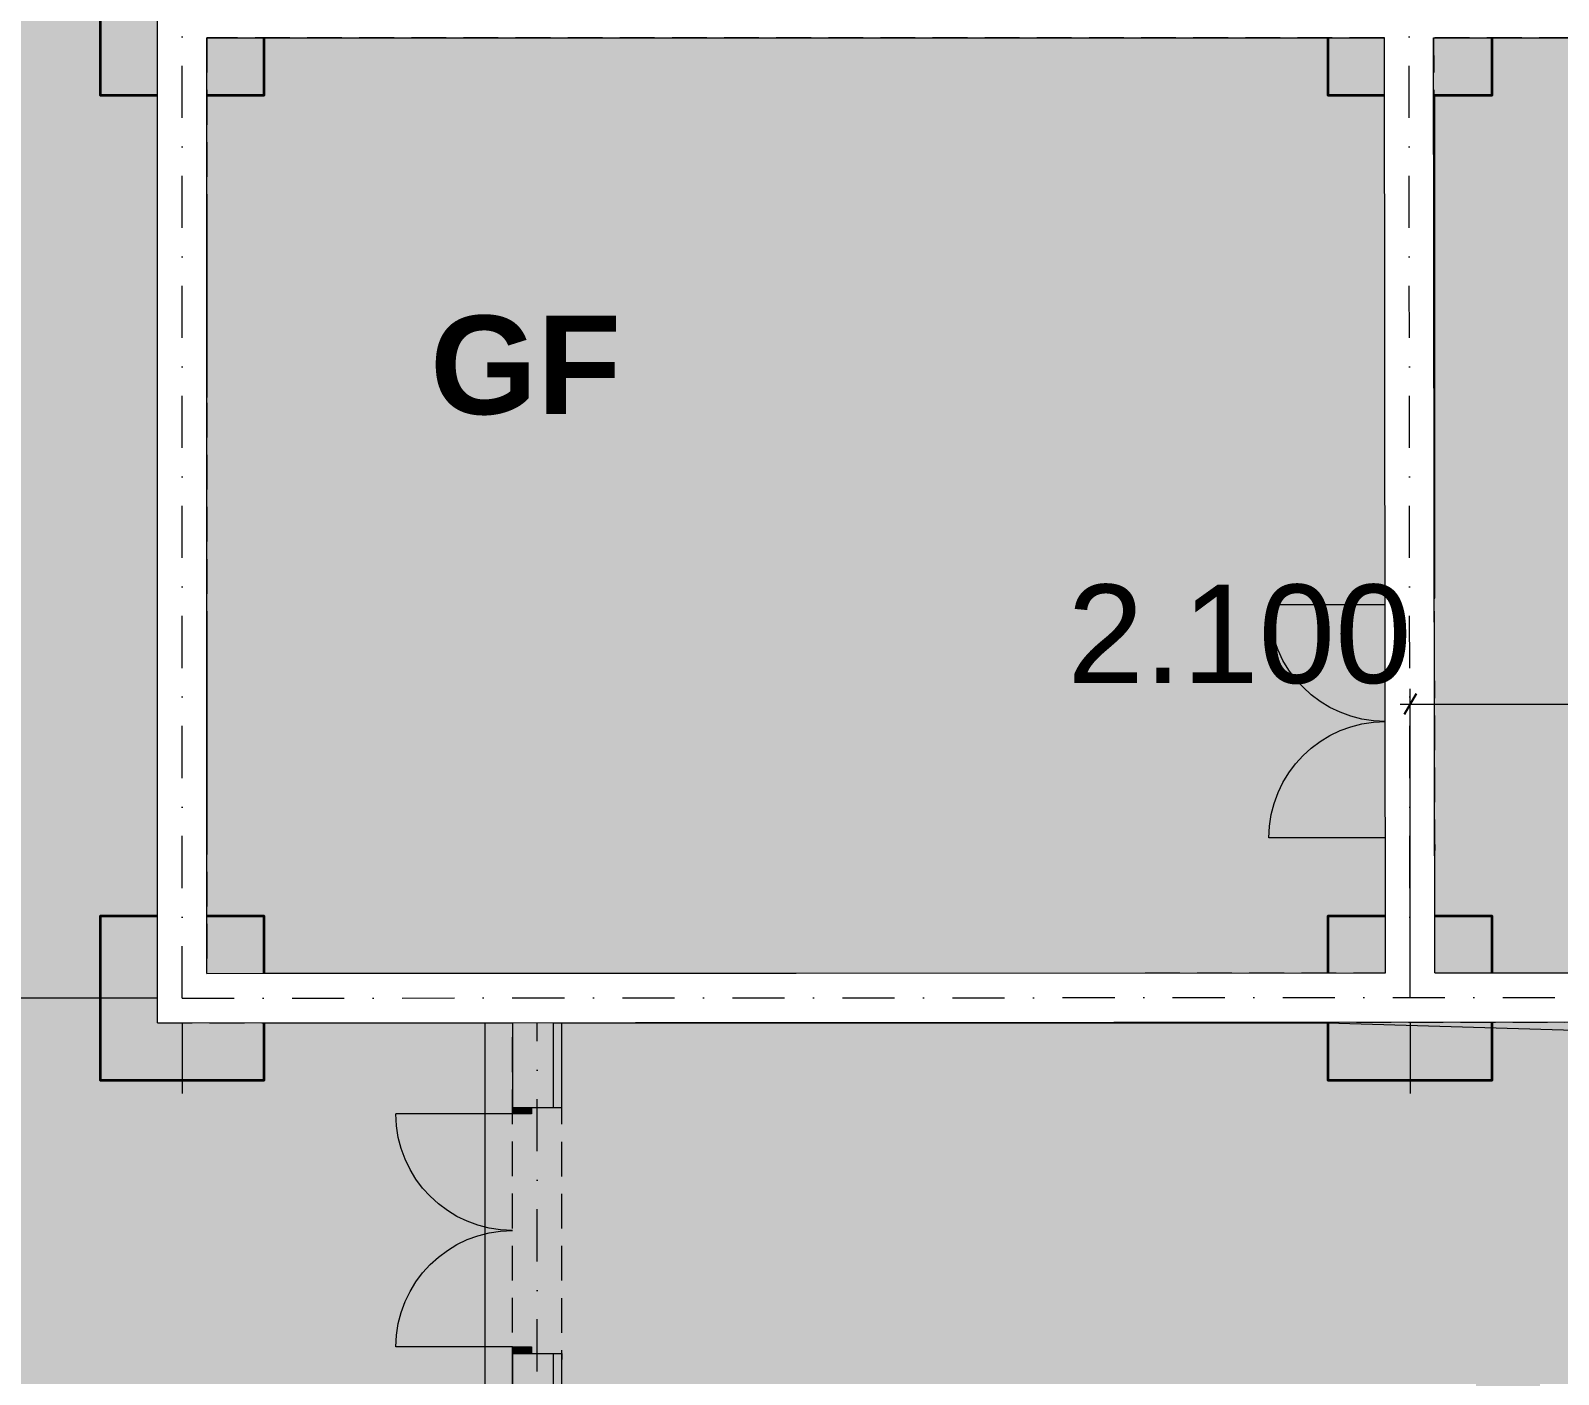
# Model space of a CAD drawing. Header units: millimetres. Extents: x -31264 to 69937, y -40802 to 59035.
# Drawn here: x -18103 to -8796, y -6535 to 1652 of the extents above; entities that cross this region are included whole.
import ezdxf
from ezdxf.enums import TextEntityAlignment as Align

# ---------------------------------------------------------------- set-up
doc = ezdxf.new("R2010")
doc.units = ezdxf.units.MM
doc.header["$MEASUREMENT"] = 0
for name, pattern in [('Dot & Dashed', [670.277762, 317.5, -176.388889, 0, -176.388874]), ('Hidden Line', [317.5, 211.666667, -105.833333]), ('Wipeout_Contour', [1000, 0, -1000])]:
    doc.linetypes.add(name, pattern=pattern)
for name, color, linetype in [('Annotation - Text', 7, 'Continuous'), ('ARCHICAD Zone Stamps', 7, 'Continuous'), ('Dimensioning - General', 7, 'Continuous'), ('Model Unit - Zone', 7, 'Continuous'), ('Site & Landscape - Terrain', 7, 'Continuous'), ('Structural - Bearing', 7, 'Continuous')]:
    doc.layers.add(name, color=color, linetype=linetype)
doc.styles.add('GENERATED_STYLE_1', font='arial.ttf')
doc.styles.add('GENERATED_STYLE_2', font='arial.ttf')
doc.dimstyles.new('GENERATED_STYLE__2', dxfattribs={"dimtxt": 600, "dimasz": 95, "dimexe": 0.18, "dimexo": 300, "dimgap": 0.09, "dimtad": 1, "dimtih": 1, "dimtoh": 1, "dimdec": 3, "dimlfac": 0.001, "dimzin": 0, "dimdsep": 46, "dimtxsty": 'GENERATED_STYLE_1', "dimblk": 'ARROWHEAD_2', "dimblk1": 'ARROWHEAD_2', "dimblk2": 'ARROWHEAD_2', "dimcen": 0.09, "dimclrd": 256, "dimclre": 256, "dimclrt": 5, "dimadec": 0, "dimazin": 0, "dimtfac": 1, "dimtdec": 4, "dimtmove": 0, "dimatfit": 3, "dimfxl": 0, "dimtolj": 1, "dimtzin": 0, "dimarcsym": 0})
doc.dimstyles.new('GENERATED_STYLE__3', dxfattribs={"dimtxt": 600, "dimasz": 95, "dimexe": 0.18, "dimexo": 300, "dimgap": 0.09, "dimtad": 1, "dimdec": 3, "dimlfac": 0.001, "dimzin": 0, "dimdsep": 46, "dimtxsty": 'GENERATED_STYLE_1', "dimblk": 'ARROWHEAD_2', "dimblk1": 'ARROWHEAD_2', "dimblk2": 'ARROWHEAD_2', "dimcen": 0.09, "dimclrd": 256, "dimclre": 256, "dimclrt": 5, "dimadec": 0, "dimazin": 0, "dimtfac": 1, "dimtdec": 4, "dimtmove": 0, "dimatfit": 3, "dimfxl": 0, "dimtolj": 1, "dimtzin": 0, "dimarcsym": 0})

# ---------------------------------------------------------------- blocks, each defined once
blk = doc.blocks.new('Corridor_03_3', base_point=(-8100, -5869.2))
at = {"layer": 'Model Unit - Zone', "linetype": 'Continuous', "lineweight": 0, "true_color": 0xfdf2d0}
for points in [[(-14867.1, -4392.5), (-14867.1, -6884), (-14517.1, -6884), (-14517.1, -7232.1), (-7000, -7203.4), (-7000, -6742.5), (-6000, -6742.5), (-6000, -7199.6), (1750, -7170), (1750, -4742.5), (1500, -4742.5), (1500, -4392.5), (-7100, -4392.5), (-7100, -4742.5), (-8100, -4742.5), (-8100, -3742.5), (-7750, -3742.5), (-7750, 1257.5), (-8100, 1257.5), (-8100, 2257.5), (-7750, 2257.5), (-7750, 7507.5), (-8100, 7507.5), (-8100, 8507.5), (-7750, 8507.5), (-7750, 13507.5), (-8100, 13507.5), (-8100, 13857.5), (-9200, 13857.5), (-9200, 13507.5), (-9550, 13507.5), (-9550, 2257.5), (-9200, 2257.5), (-9200, 1257.5), (-9550, 1257.5), (-9550, -3742.5), (-9200, -3742.5), (-9200, -4742.5), (-10200, -4742.5), (-10200, -4392.5)], [(-9550, -3306.9), (-9550, -1806.9), (-9735, -1806.9), (-9735, -3306.9)], [(-14867.1, -6407.7), (-14867.1, -4907.7), (-15052.1, -4907.7), (-15052.1, -6407.7)]]:
    blk.add_hatch(color=254, dxfattribs=at).paths.add_polyline_path(points)
at = {"layer": 'ARCHICAD Zone Stamps', "color": 5, "lineweight": 25, "style": 'GENERATED_STYLE_1'}
for tag, p in [('ROOM_NAME', (-9283.2, -5112.8)), ('DUMMY_849', (-6916.8, -5044.2)), ('DUMMY_850', (-6916.8, -5633.5)), ('ROOM_NUMBER', (-9283.2, -5702.1)), ('measuredAreaCode', (-9283.2, -6291.4))]:
    blk.add_attdef(tag, text='', height=300, dxfattribs=at).set_placement(p, align=Align.TOP_LEFT)
blk = doc.blocks.new('Office_44_22', base_point=(-13102.1, -1592.1))
at = {"layer": 'Model Unit - Zone', "linetype": 'Continuous', "lineweight": 0, "true_color": 0xbbb494}
blk.add_hatch(color=253, dxfattribs=at).paths.add_polyline_path([(-17029.5, 1257.5), (-17029.5, -3742.5), (-16679.5, -3742.5), (-16679.5, -4092.5), (-10200, -4092.5), (-10200, -3742.5), (-9850, -3742.5), (-9850, 1257.5), (-10200, 1257.5), (-10200, 1607.5), (-16679.5, 1607.5), (-16679.5, 1257.5)])
at = {"layer": 'ARCHICAD Zone Stamps', "color": 5, "lineweight": 25, "insert": (-13780.7, -2014.2), "char_height": 300, "attachment_point": 1, "style": 'GENERATED_STYLE_1'}
blk.add_mtext('\\A1;{\\pql;\\pt0,4600;\\fArial|b0|i0|c0|p34;40.433\\fArial|b0|i0|c0|p34;\\A1{\\H.66x;\\S^  ;}\\fArial|b0|i0|c0|p34; m\\fArial|b0|i0|c0|p34;\\A1{\\H.66x;\\S2^  ;}}', dxfattribs=at)
at = {"layer": 'ARCHICAD Zone Stamps', "color": 5, "lineweight": 25, "style": 'GENERATED_STYLE_1'}
for tag, p in [('ROOM_NAME', (-14285.4, -835.7)), ('DUMMY_849', (-11918.9, -767.1)), ('DUMMY_850', (-11918.9, -1356.4)), ('ROOM_NUMBER', (-14285.4, -1424.9)), ('measuredAreaCode', (-14285.4, -2014.2))]:
    blk.add_attdef(tag, text='', height=300, dxfattribs=at).set_placement(p, align=Align.TOP_LEFT)
blk = doc.blocks.new('Mesh_1', base_point=(-31264.1, 46149.3))
at = {"color": 254, "linetype": 'Wipeout_Contour', "lineweight": 0, "ltscale": 258748.646944}
blk.add_wipeout([(-31264.1, 46149.3), (-31264.1, -40802.1), (62056.3, -40802.1), (62056.3, 46149.3)], dxfattribs=at).dxf.layer = 'Site & Landscape - Terrain'
at = {"layer": 'Site & Landscape - Terrain', "linetype": 'Continuous', "lineweight": 13, "true_color": 0xa2a233}
h = blk.add_hatch(dxfattribs=at)
h.set_pattern_fill('Grass', color=55, style=0, pattern_type=2)
h.set_pattern_definition([(90, (0, 0), (-600, 0), [86.6025, -259.8076]), (90, (300, 173.2), (-600, 0), [86.6025, -259.8076]), (30, (0, 0), (-300, 519.6152), [86.6025, -259.8076]), (30, (0, 346.4), (-300, 519.6152), [86.6025, -259.8076]), (150, (0, 0), (300, 519.6152), [86.6025, -259.8076]), (150, (0, 346.4), (300, 519.6152), [86.6025, -259.8076])])
h.paths.add_polyline_path([(-31264.1, 46149.3), (-31264.1, -40802.1), (62056.3, -40802.1), (62056.3, 46149.3)])
blk = doc.blocks.new('Slab_3', base_point=(-6600, -17293.2))
at = {"layer": 'Structural - Bearing', "color": 123, "linetype": 'Continuous', "lineweight": 20, "true_color": 0x71cebe, "flags": 128}
blk.add_lwpolyline([(-6600, -17293.2), (-6500, -20242.5), (19700, -20322.1), (19750, 25817.5), (2000, 25817.5), (1500, -4742.5), (-15336.5, -4242.5), (-15336.5, -17206)], close=True, dxfattribs=at)
blk = doc.blocks.new('Slab_4', base_point=(-17329.5, -4092.5))
at = {"layer": 'Structural - Bearing', "color": 123, "linetype": 'Continuous', "lineweight": 20, "true_color": 0x71cebe, "flags": 128}
blk.add_lwpolyline([(-17329.5, -4092.5), (2000, -4092.5), (2000, 25967.5), (-17329.5, 25967.5)], close=True, dxfattribs=at)
blk = doc.blocks.new('Variable Window 24')
at = {"layer": 'Structural - Bearing', "linetype": 'Continuous', "lineweight": 0, "true_color": 0xffffff}
for points in [[(-600, 0), (-600, -50), (-525, -50), (-525, 0)], [(-525, 0), (-525, -50), (-50, -50), (-50, 0)], [(25, -50), (25, 0), (-50, 0), (-50, -50)], [(25, 0), (25, -50), (75, -50), (75, 0)], [(75, 0), (75, -50), (550, -50), (550, 0)], [(600, -50), (600, 0), (550, 0), (550, -50)]]:
    blk.add_hatch(color=7, dxfattribs=at).paths.add_polyline_path(points)
at = {"layer": 'Structural - Bearing', "color": 30, "linetype": 'Continuous', "lineweight": 18, "true_color": 0xff6600}
for p, q in [((-600, 50), (600, 50)), ((-525, 0), (-50, 0)), ((75, 0), (550, 0)), ((-50, -50), (-525, -50)), ((550, -50), (75, -50)), ((-600, -250), (600, -250))]:
    blk.add_line(p, q, dxfattribs=at)
at = {"layer": 'Structural - Bearing', "color": 251, "linetype": 'Continuous', "lineweight": 13, "true_color": 0x6a6a6a}
for p, q in [((-600, 50), (-600, 0)), ((600, 50), (600, 0))]:
    blk.add_line(p, q, dxfattribs=at)
at = {"layer": 'Structural - Bearing', "color": 30, "linetype": 'Continuous', "lineweight": 20, "true_color": 0xff6600}
for p, q in [((-600, 0), (-525, 0)), ((-525, 0), (-525, -50)), ((-50, -50), (-50, 0)), ((-50, 0), (25, 0)), ((25, 0), (75, 0)), ((75, 0), (75, -50)), ((550, -50), (550, 0)), ((550, 0), (600, 0)), ((-525, -50), (-600, -50)), ((25, -50), (-50, -50)), ((75, -50), (25, -50)), ((600, -50), (550, -50))]:
    blk.add_line(p, q, dxfattribs=at)
at = {"layer": 'Structural - Bearing', "color": 7, "linetype": 'Continuous', "lineweight": 20}
for p, q in [((-600, 0), (-600, -50)), ((-600, 0), (-600, -50)), ((600, 0), (600, -50)), ((600, 0), (600, -50)), ((-600, -50), (-600, -250)), ((600, -50), (600, -250))]:
    blk.add_line(p, q, dxfattribs=at)
blk = doc.blocks.new('Wall_17', base_point=(-17179.5, 25817.5))
at = {"layer": 'Structural - Bearing', "linetype": 'Continuous', "lineweight": 0, "true_color": 0x353329}
for points in [[(-17279.5, 1257.5), (-17329.5, 1257.5), (-17329.5, 617.2), (-17279.5, 617.2)], [(-17279.5, -582.8), (-17329.5, -582.8), (-17329.5, -2034.9), (-17279.5, -2034.9)], [(-17329.5, -3742.5), (-17279.5, -3742.5), (-17279.5, -3234.9), (-17329.5, -3234.9)]]:
    blk.add_hatch(color=250, dxfattribs=at).paths.add_polyline_path(points)
at = {"layer": 'Structural - Bearing', "linetype": 'Continuous', "lineweight": 0, "true_color": 0x5a512e}
for points in [[(-17029.5, 1257.5), (-17279.5, 1257.5), (-17279.5, 617.2), (-17029.5, 617.2)], [(-17029.5, -582.8), (-17279.5, -582.8), (-17279.5, -2034.9), (-17029.5, -2034.9)], [(-17279.5, -3234.9), (-17279.5, -3742.5), (-17029.5, -3742.5), (-17029.5, -3234.9)]]:
    blk.add_hatch(color=59, dxfattribs=at).paths.add_polyline_path(points)
at = {"layer": 'Structural - Bearing', "linetype": 'Continuous', "lineweight": 0, "true_color": 0xffffff}
for points in [[(-17329.5, -582.8), (-17029.5, -582.8), (-17029.5, 617.2), (-17329.5, 617.2)], [(-17329.5, -3234.9), (-17029.5, -3234.9), (-17029.5, -2034.9), (-17329.5, -2034.9)]]:
    blk.add_hatch(color=7, dxfattribs=at).paths.add_polyline_path(points)
at = {"layer": 'Structural - Bearing', "color": 7, "linetype": 'Continuous', "lineweight": 20}
for p, q in [((-17279.5, 1257.5), (-17279.5, 617.2)), ((-17279.5, 617.2), (-17229.5, 617.2)), ((-17229.5, 617.2), (-17029.5, 617.2)), ((-17279.5, -582.8), (-17279.5, -2034.9)), ((-17279.5, -582.8), (-17229.5, -582.8)), ((-17229.5, -582.8), (-17029.5, -582.8)), ((-17279.5, -2034.9), (-17229.5, -2034.9)), ((-17229.5, -2034.9), (-17029.5, -2034.9)), ((-17279.5, -3234.9), (-17279.5, -3742.5)), ((-17279.5, -3234.9), (-17229.5, -3234.9)), ((-17229.5, -3234.9), (-17029.5, -3234.9))]:
    blk.add_line(p, q, dxfattribs=at)
at = {"layer": 'Structural - Bearing', "color": 251, "linetype": 'Continuous', "lineweight": 13, "true_color": 0x6a6a6a}
for p, q in [((-17329.5, 617.2), (-17279.5, 617.2)), ((-17329.5, -582.8), (-17279.5, -582.8)), ((-17329.5, -2034.9), (-17279.5, -2034.9)), ((-17329.5, -3234.9), (-17279.5, -3234.9))]:
    blk.add_line(p, q, dxfattribs=at)
at = {"layer": 'Structural - Bearing', "color": 251, "linetype": 'Continuous', "lineweight": 13, "true_color": 0x6a6a6a, "flags": 128}
for points in [[(-17329.5, 1257.5), (-17329.5, 617.2)], [(-17329.5, -582.8), (-17329.5, -2034.9)], [(-17329.5, -3234.9), (-17329.5, -3742.5)]]:
    blk.add_lwpolyline(points, dxfattribs=at)
at = {"layer": 'Structural - Bearing', "color": 7, "linetype": 'Continuous', "lineweight": 20, "flags": 128}
for points in [[(-17029.5, 617.2), (-17029.5, 1257.5)], [(-17029.5, -2034.9), (-17029.5, -582.8)], [(-17029.5, -3742.5), (-17029.5, -3234.9)]]:
    blk.add_lwpolyline(points, dxfattribs=at)
at = {"layer": 'Structural - Bearing', "color": 21, "linetype": 'Continuous', "lineweight": 18, "true_color": 0xff9955, "xscale": -1, "zscale": 1000, "rotation": 90}
for p in [(-17279.5, 17.2), (-17279.5, -2634.9)]:
    blk.add_blockref('Variable Window 24', p, dxfattribs=at)
blk = doc.blocks.new('Double Door 24')
at = {"layer": 'Structural - Bearing', "linetype": 'Continuous', "lineweight": 0, "true_color": 0xffffff}
for points in [[(-750, -115), (-710, -115), (-710, 0), (-750, 0)], [(750, 0), (710, 0), (710, -115), (750, -115)]]:
    blk.add_hatch(color=7, dxfattribs=at).paths.add_polyline_path(points)
at = {"layer": 'Structural - Bearing', "color": 30, "linetype": 'Continuous', "lineweight": 18, "true_color": 0xff6600}
for p, q in [((-710, 0), (-710, 710)), ((710, 0), (710, 710))]:
    blk.add_line(p, q, dxfattribs=at)
at = {"layer": 'Structural - Bearing', "color": 7, "linetype": 'Continuous', "lineweight": 20}
for p, q in [((-750, 0), (-787, 0)), ((-750, 0), (-787, 0)), ((-750, 0), (-750, -115)), ((-750, 0), (-750, -115)), ((750, 0), (750, -115)), ((750, 0), (750, -115)), ((750, 0), (787, 0)), ((750, 0), (787, 0)), ((-750, -115), (-750, -250)), ((-750, -115), (-750, -250)), ((750, -115), (750, -250)), ((750, -115), (750, -250))]:
    blk.add_line(p, q, dxfattribs=at)
at = {"layer": 'Structural - Bearing', "color": 30, "linetype": 'Continuous', "lineweight": 20, "true_color": 0xff6600}
for p, q in [((-710, 0), (-750, 0)), ((-750, 0), (-750, -115)), ((-710, -115), (-710, 0)), ((750, 0), (710, 0)), ((710, 0), (710, -115)), ((750, -115), (750, 0)), ((-750, -115), (-710, -115)), ((710, -115), (750, -115))]:
    blk.add_line(p, q, dxfattribs=at)
at = {"layer": 'Structural - Bearing', "color": 251, "linetype": 'Continuous', "lineweight": 13, "true_color": 0x6a6a6a}
for p, q in [((-750, -250), (-750, -300)), ((-750, -250), (-750, -300)), ((750, -250), (750, -300)), ((750, -250), (750, -300)), ((-750, -300), (-787, -300)), ((-750, -300), (-787, -300)), ((750, -300), (787, -300)), ((750, -300), (787, -300))]:
    blk.add_line(p, q, dxfattribs=at)
at = {"layer": 'Structural - Bearing', "color": 30, "linetype": 'Continuous', "lineweight": 18, "true_color": 0xff6600}
for centre, start, end in [((-710, 0), 0, 90), ((710, 0), 90, 180)]:
    blk.add_arc(centre, 710, start, end, dxfattribs=at)
blk = doc.blocks.new('Wall_20', base_point=(-9700, -4242.5))
at = {"layer": 'Structural - Bearing', "linetype": 'Continuous', "lineweight": 0, "true_color": 0x5a512e}
for points in [[(-9850, 1257.5), (-9850, -1806.9), (-9600, -1806.9), (-9600, 1257.5)], [(-9850, -3742.5), (-9600, -3742.5), (-9600, -3306.9), (-9850, -3306.9)]]:
    blk.add_hatch(color=59, dxfattribs=at).paths.add_polyline_path(points)
at = {"layer": 'Structural - Bearing', "linetype": 'Continuous', "lineweight": 0, "true_color": 0x353329}
for points in [[(-9550, 1257.5), (-9600, 1257.5), (-9600, -1806.9), (-9550, -1806.9)], [(-9600, -3742.5), (-9550, -3742.5), (-9550, -3306.9), (-9600, -3306.9)]]:
    blk.add_hatch(color=250, dxfattribs=at).paths.add_polyline_path(points)
at = {"layer": 'Structural - Bearing', "color": 7, "linetype": 'Continuous', "lineweight": 20}
for p, q in [((-9600, -1806.9), (-9600, 1257.5)), ((-9850, -1806.9), (-9850, -1769.9)), ((-9850, -1806.9), (-9735, -1806.9)), ((-9735, -1806.9), (-9600, -1806.9)), ((-9850, -3306.9), (-9850, -3343.9)), ((-9850, -3306.9), (-9735, -3306.9)), ((-9735, -3306.9), (-9600, -3306.9)), ((-9600, -3742.5), (-9600, -3306.9))]:
    blk.add_line(p, q, dxfattribs=at)
at = {"layer": 'Structural - Bearing', "color": 251, "linetype": 'Continuous', "lineweight": 13, "true_color": 0x6a6a6a}
for p, q in [((-9600, -1806.9), (-9550, -1806.9)), ((-9550, -1806.9), (-9550, -1769.9)), ((-9600, -3306.9), (-9550, -3306.9)), ((-9550, -3306.9), (-9550, -3343.9))]:
    blk.add_line(p, q, dxfattribs=at)
at = {"layer": 'Structural - Bearing', "color": 7, "linetype": 'Continuous', "lineweight": 20, "flags": 128}
for points in [[(-9850, 1257.5), (-9850, -1806.9)], [(-9850, -3306.9), (-9850, -3742.5)]]:
    blk.add_lwpolyline(points, dxfattribs=at)
at = {"layer": 'Structural - Bearing', "color": 251, "linetype": 'Continuous', "lineweight": 13, "true_color": 0x6a6a6a, "flags": 128}
for points in [[(-9550, -1806.9), (-9550, 1257.5)], [(-9550, -3742.5), (-9550, -3306.9)]]:
    blk.add_lwpolyline(points, dxfattribs=at)
at = {"layer": 'Structural - Bearing', "color": 21, "linetype": 'Continuous', "lineweight": 18, "true_color": 0xff9955, "xscale": -1, "zscale": 1000, "rotation": 90}
blk.add_blockref('Double Door 24', (-9850, -2556.9), dxfattribs=at)
blk = doc.blocks.new('Wall_24', base_point=(-9700, 1757.5))
at = {"layer": 'Structural - Bearing', "linetype": 'Continuous', "lineweight": 0, "true_color": 0x353329}
blk.add_hatch(color=250, dxfattribs=at).paths.add_polyline_path([(-10200, 1907.5), (-16679.5, 1907.5), (-16679.5, 1857.5), (-10200, 1857.5)])
at = {"layer": 'Structural - Bearing', "linetype": 'Continuous', "lineweight": 0, "true_color": 0x5a512e}
blk.add_hatch(color=59, dxfattribs=at).paths.add_polyline_path([(-10200, 1857.5), (-16679.5, 1857.5), (-16679.5, 1607.5), (-10200, 1607.5)])
at = {"layer": 'Structural - Bearing', "color": 7, "linetype": 'Continuous', "lineweight": 20}
blk.add_line((-10200, 1857.5), (-16679.5, 1857.5), dxfattribs=at)
at = {"layer": 'Structural - Bearing', "color": 251, "linetype": 'Continuous', "lineweight": 13, "true_color": 0x6a6a6a, "flags": 128}
blk.add_lwpolyline([(-10200, 1907.5), (-16679.5, 1907.5)], dxfattribs=at)
at = {"layer": 'Structural - Bearing', "color": 7, "linetype": 'Continuous', "lineweight": 20, "flags": 128}
blk.add_lwpolyline([(-16679.5, 1607.5), (-10200, 1607.5)], dxfattribs=at)
blk = doc.blocks.new('Wall_42', base_point=(-9450, -4242.5))
at = {"layer": 'Structural - Bearing', "linetype": 'Continuous', "lineweight": 0, "true_color": 0x353329}
blk.add_hatch(color=250, dxfattribs=at).paths.add_polyline_path([(-10200, -4092.5), (-16679.5, -4092.5), (-16679.5, -4142.5), (-10200, -4142.5)])
at = {"layer": 'Structural - Bearing', "linetype": 'Continuous', "lineweight": 0, "true_color": 0x5a512e}
blk.add_hatch(color=59, dxfattribs=at).paths.add_polyline_path([(-10200, -4142.5), (-16679.5, -4142.5), (-16679.5, -4392.5), (-10200, -4392.5)])
at = {"layer": 'Structural - Bearing', "color": 7, "linetype": 'Continuous', "lineweight": 20}
blk.add_line((-10200, -4142.5), (-16679.5, -4142.5), dxfattribs=at)
at = {"layer": 'Structural - Bearing', "color": 251, "linetype": 'Continuous', "lineweight": 13, "true_color": 0x6a6a6a, "flags": 128}
blk.add_lwpolyline([(-10200, -4092.5), (-16679.5, -4092.5)], dxfattribs=at)
at = {"layer": 'Structural - Bearing', "color": 7, "linetype": 'Continuous', "lineweight": 20, "flags": 128}
for points in [[(-16679.5, -4392.5), (-15167.1, -4392.5)], [(-14917.1, -4392.5), (-10200, -4392.5)]]:
    blk.add_lwpolyline(points, dxfattribs=at)
blk = doc.blocks.new('Wall_58', base_point=(-15017.1, -17242.5))
at = {"layer": 'Structural - Bearing', "linetype": 'Continuous', "lineweight": 0, "true_color": 0x5a512e}
for points in [[(-14917.1, -4392.5), (-15167.1, -4392.5), (-15167.1, -4907.7), (-14917.1, -4907.7)], [(-15167.1, -6884), (-14917.1, -6884), (-14917.1, -6407.7), (-15167.1, -6407.7)], [(-14917.1, -7884), (-15167.1, -7884), (-15167.1, -13084.1), (-14917.1, -13084.1)], [(-15167.1, -13084.1), (-15167.1, -13334.1), (-14917.1, -13334.1), (-14917.1, -13084.1)], [(-14917.1, -13334.1), (-15167.1, -13334.1), (-15167.1, -16651.6), (-14917.1, -16651.6)]]:
    blk.add_hatch(color=59, dxfattribs=at).paths.add_polyline_path(points)
at = {"layer": 'Structural - Bearing', "linetype": 'Continuous', "lineweight": 0, "true_color": 0x353329}
for points in [[(-14917.1, -4392.5), (-14917.1, -4907.7), (-14867.1, -4907.7), (-14867.1, -4392.5)], [(-14917.1, -6407.7), (-14917.1, -6884), (-14867.1, -6884), (-14867.1, -6407.7)], [(-14867.1, -7884), (-14917.1, -7884), (-14917.1, -13084.1), (-14867.1, -13084.1)], [(-14917.1, -13334.1), (-14917.1, -13384.1), (-14867.1, -13384.1), (-14867.1, -13334.1)], [(-14867.1, -13384.1), (-14917.1, -13384.1), (-14917.1, -16651.6), (-14867.1, -16651.6)]]:
    blk.add_hatch(color=250, dxfattribs=at).paths.add_polyline_path(points)
at = {"layer": 'Structural - Bearing', "color": 7, "linetype": 'Continuous', "lineweight": 20}
for p, q in [((-14917.1, -4907.7), (-14917.1, -4392.5)), ((-15167.1, -4907.7), (-15167.1, -4870.7)), ((-15167.1, -4907.7), (-15052.1, -4907.7)), ((-15052.1, -4907.7), (-14917.1, -4907.7)), ((-15167.1, -6407.7), (-15167.1, -6444.7)), ((-15167.1, -6407.7), (-15052.1, -6407.7)), ((-15052.1, -6407.7), (-14917.1, -6407.7)), ((-14917.1, -6884), (-14917.1, -6407.7)), ((-14917.1, -13084.1), (-14917.1, -7884)), ((-14867.1, -13084.1), (-14917.1, -13084.1)), ((-14917.1, -13334.1), (-14867.1, -13334.1)), ((-14917.1, -16651.6), (-14917.1, -13334.1))]:
    blk.add_line(p, q, dxfattribs=at)
at = {"layer": 'Structural - Bearing', "color": 251, "linetype": 'Continuous', "lineweight": 13, "true_color": 0x6a6a6a}
for p, q in [((-14917.1, -4907.7), (-14867.1, -4907.7)), ((-14867.1, -4907.7), (-14867.1, -4870.7)), ((-14917.1, -6407.7), (-14867.1, -6407.7)), ((-14867.1, -6407.7), (-14867.1, -6444.7))]:
    blk.add_line(p, q, dxfattribs=at)
at = {"layer": 'Structural - Bearing', "color": 7, "linetype": 'Continuous', "lineweight": 20, "flags": 128}
for points in [[(-15167.1, -4392.5), (-15167.1, -4907.7)], [(-15167.1, -6407.7), (-15167.1, -6884)], [(-15167.1, -7884), (-15167.1, -16651.6)]]:
    blk.add_lwpolyline(points, dxfattribs=at)
at = {"layer": 'Structural - Bearing', "color": 251, "linetype": 'Continuous', "lineweight": 13, "true_color": 0x6a6a6a, "flags": 128}
for points in [[(-14867.1, -4392.5), (-14917.1, -4392.5)], [(-14867.1, -4907.7), (-14867.1, -4392.5)], [(-14867.1, -6884), (-14867.1, -6407.7)], [(-14867.1, -13084.1), (-14867.1, -7884)], [(-14867.1, -16651.6), (-14867.1, -13384.1)]]:
    blk.add_lwpolyline(points, dxfattribs=at)
at = {"layer": 'Structural - Bearing', "color": 21, "linetype": 'Continuous', "lineweight": 18, "true_color": 0xff9955, "xscale": -1, "zscale": 1000, "rotation": 90}
blk.add_blockref('Double Door 24', (-15167.1, -5657.7), dxfattribs=at)
blk = doc.blocks.new('Column_5', base_point=(-9700, -4242.5))
at = {"layer": 'Structural - Bearing', "linetype": 'Continuous', "lineweight": 0, "true_color": 0x5a512e}
for points in [[(-10200, -4742.5), (-9200, -4742.5), (-9200, -3742.5), (-9600, -3742.5), (-9600, -4092.5), (-9600, -4142.5), (-9450, -4142.5), (-9450, -4392.5), (-9600, -4392.5), (-9850, -4392.5), (-10200, -4392.5)], [(-10200, -3742.5), (-10200, -4142.5), (-9850, -4142.5), (-9850, -4092.5), (-9850, -3742.5)], [(-9850, -4092.5), (-9600, -4092.5), (-9600, -3742.5), (-9850, -3742.5)], [(-9600, -4092.5), (-9850, -4092.5), (-9850, -4142.5), (-9600, -4142.5)], [(-9850, -4142.5), (-10200, -4142.5), (-10200, -4392.5), (-9850, -4392.5)], [(-9850, -4142.5), (-9850, -4392.5), (-9600, -4392.5), (-9600, -4142.5)], [(-9600, -4142.5), (-9600, -4392.5), (-9450, -4392.5), (-9450, -4142.5)]]:
    blk.add_hatch(color=59, dxfattribs=at).paths.add_polyline_path(points)
at = {"layer": 'Structural - Bearing', "color": 1, "linetype": 'Continuous', "lineweight": 0}
for p, q in [((-9700, -4162.5), (-9700, -3662.5)), ((-9780, -4242.5), (-10280, -4242.5)), ((-9620, -4242.5), (-9120, -4242.5)), ((-9700, -4322.5), (-9700, -4822.5))]:
    blk.add_line(p, q, dxfattribs=at)
at = {"layer": 'Structural - Bearing', "color": 14, "linetype": 'Continuous', "lineweight": 35, "true_color": 0xa80f02, "flags": 128}
for points in [[(-10200, -4392.5), (-10200, -4742.5), (-9200, -4742.5), (-9200, -3742.5), (-9600, -3742.5)], [(-9850, -3742.5), (-10200, -3742.5), (-10200, -4142.5)]]:
    blk.add_lwpolyline(points, dxfattribs=at)
at = {"layer": 'Structural - Bearing', "color": 1, "linetype": 'Continuous', "lineweight": 0}
blk.add_point((-9700, -4242.5), dxfattribs=at)
blk = doc.blocks.new('Column_11', base_point=(-9700, 1757.5))
at = {"layer": 'Structural - Bearing', "linetype": 'Continuous', "lineweight": 0, "true_color": 0x5a512e}
for points in [[(-10200, 2257.5), (-10200, 1857.5), (-9850, 1857.5), (-9850, 2257.5)], [(-9850, 1857.5), (-9850, 1607.5), (-9850, 1257.5), (-9600, 1257.5), (-9600, 2257.5), (-9850, 2257.5)], [(-9600, 1257.5), (-9200, 1257.5), (-9200, 2257.5), (-9600, 2257.5)], [(-9850, 1857.5), (-10200, 1857.5), (-10200, 1607.5), (-9850, 1607.5)], [(-10200, 1257.5), (-9850, 1257.5), (-9850, 1607.5), (-10200, 1607.5)]]:
    blk.add_hatch(color=59, dxfattribs=at).paths.add_polyline_path(points)
at = {"layer": 'Structural - Bearing', "color": 1, "linetype": 'Continuous', "lineweight": 0}
for p, q in [((-9700, 1837.5), (-9700, 2337.5)), ((-9780, 1757.5), (-10280, 1757.5)), ((-9700, 1677.5), (-9700, 1177.5)), ((-9620, 1757.5), (-9120, 1757.5))]:
    blk.add_line(p, q, dxfattribs=at)
at = {"layer": 'Structural - Bearing', "color": 14, "linetype": 'Continuous', "lineweight": 35, "true_color": 0xa80f02, "flags": 128}
for points in [[(-9850, 2257.5), (-10200, 2257.5), (-10200, 1857.5)], [(-9600, 1257.5), (-9200, 1257.5), (-9200, 2257.5), (-9600, 2257.5)], [(-10200, 1607.5), (-10200, 1257.5), (-9850, 1257.5)]]:
    blk.add_lwpolyline(points, dxfattribs=at)
at = {"layer": 'Structural - Bearing', "color": 1, "linetype": 'Continuous', "lineweight": 0}
blk.add_point((-9700, 1757.5), dxfattribs=at)
blk = doc.blocks.new('Column_53', base_point=(-17179.5, 1757.5))
at = {"layer": 'Structural - Bearing', "linetype": 'Continuous', "lineweight": 0, "true_color": 0x5a512e}
for points in [[(-17679.5, 2257.5), (-17679.5, 1257.5), (-17279.5, 1257.5), (-17279.5, 2257.5)], [(-17279.5, 1257.5), (-17029.5, 1257.5), (-17029.5, 1607.5), (-17029.5, 1857.5), (-17029.5, 2257.5), (-17279.5, 2257.5)], [(-17029.5, 2257.5), (-17029.5, 1857.5), (-16679.5, 1857.5), (-16679.5, 2257.5)], [(-16679.5, 1857.5), (-17029.5, 1857.5), (-17029.5, 1607.5), (-16679.5, 1607.5)], [(-16679.5, 1607.5), (-17029.5, 1607.5), (-17029.5, 1257.5), (-16679.5, 1257.5)]]:
    blk.add_hatch(color=59, dxfattribs=at).paths.add_polyline_path(points)
at = {"layer": 'Structural - Bearing', "color": 1, "linetype": 'Continuous', "lineweight": 0}
for p, q in [((-17179.5, 1837.5), (-17179.5, 2337.5)), ((-17259.5, 1757.5), (-17759.5, 1757.5)), ((-17179.5, 1677.5), (-17179.5, 1177.5)), ((-17099.5, 1757.5), (-16599.5, 1757.5))]:
    blk.add_line(p, q, dxfattribs=at)
at = {"layer": 'Structural - Bearing', "color": 14, "linetype": 'Continuous', "lineweight": 35, "true_color": 0xa80f02, "flags": 128}
for points in [[(-17279.5, 2257.5), (-17679.5, 2257.5), (-17679.5, 1257.5), (-17279.5, 1257.5)], [(-16679.5, 1857.5), (-16679.5, 2257.5), (-17029.5, 2257.5)], [(-17029.5, 1257.5), (-16679.5, 1257.5), (-16679.5, 1607.5)]]:
    blk.add_lwpolyline(points, dxfattribs=at)
at = {"layer": 'Structural - Bearing', "color": 1, "linetype": 'Continuous', "lineweight": 0}
blk.add_point((-17179.5, 1757.5), dxfattribs=at)
blk = doc.blocks.new('Column_55', base_point=(-17179.5, -4242.5))
at = {"layer": 'Structural - Bearing', "linetype": 'Continuous', "lineweight": 0, "true_color": 0x5a512e}
for points in [[(-17679.5, -3742.5), (-17679.5, -4742.5), (-16679.5, -4742.5), (-16679.5, -4392.5), (-17029.5, -4392.5), (-17279.5, -4392.5), (-17279.5, -4342.5), (-17279.5, -4142.5), (-17279.5, -3742.5)], [(-17029.5, -3742.5), (-17279.5, -3742.5), (-17279.5, -4142.5), (-17079.5, -4142.5), (-17029.5, -4092.5)], [(-16679.5, -3742.5), (-17029.5, -3742.5), (-17029.5, -4092.5), (-17029.5, -4142.5), (-16679.5, -4142.5)], [(-17079.5, -4142.5), (-17029.5, -4142.5), (-17029.5, -4092.5)], [(-17079.5, -4142.5), (-17279.5, -4142.5), (-17279.5, -4342.5)], [(-17279.5, -4342.5), (-17279.5, -4392.5), (-17029.5, -4392.5), (-17029.5, -4142.5), (-17079.5, -4142.5)], [(-17029.5, -4392.5), (-16679.5, -4392.5), (-16679.5, -4142.5), (-17029.5, -4142.5)]]:
    blk.add_hatch(color=59, dxfattribs=at).paths.add_polyline_path(points)
at = {"layer": 'Structural - Bearing', "color": 1, "linetype": 'Continuous', "lineweight": 0}
for p, q in [((-17179.5, -4162.5), (-17179.5, -3662.5)), ((-17259.5, -4242.5), (-17759.5, -4242.5)), ((-17099.5, -4242.5), (-16599.5, -4242.5)), ((-17179.5, -4322.5), (-17179.5, -4822.5))]:
    blk.add_line(p, q, dxfattribs=at)
at = {"layer": 'Structural - Bearing', "color": 14, "linetype": 'Continuous', "lineweight": 35, "true_color": 0xa80f02, "flags": 128}
for points in [[(-17279.5, -3742.5), (-17679.5, -3742.5), (-17679.5, -4742.5), (-16679.5, -4742.5), (-16679.5, -4392.5)], [(-16679.5, -4142.5), (-16679.5, -3742.5), (-17029.5, -3742.5)]]:
    blk.add_lwpolyline(points, dxfattribs=at)
at = {"layer": 'Structural - Bearing', "color": 1, "linetype": 'Continuous', "lineweight": 0}
blk.add_point((-17179.5, -4242.5), dxfattribs=at)
blk = doc.blocks.new('Beam_1', base_point=(-9733, 25967.5))
at = {"layer": 'Structural - Bearing', "color": 123, "linetype": 'Dot & Dashed', "lineweight": 20, "true_color": 0x71cebe}
blk.add_line((-9733, 25967.5), (-9700, -4242.5), dxfattribs=at)
at = {"layer": 'Structural - Bearing', "color": 132, "linetype": 'Hidden Line', "lineweight": 20, "true_color": 0x00bfbf}
for p, q in [((-9856.4, 1607.5), (-9850.2, -4088.5)), ((-9556.4, 1607.5), (-9550.2, -4088.4))]:
    blk.add_line(p, q, dxfattribs=at)
blk = doc.blocks.new('Beam_19', base_point=(-15017.1, -17242.5))
at = {"layer": 'Structural - Bearing', "color": 132, "linetype": 'Hidden Line', "lineweight": 20, "true_color": 0x00bfbf}
for p, q in [((-15167.1, -17392.5), (-15167.1, -4242.5)), ((-14867.1, -4242.5), (-15167.1, -4242.5)), ((-14867.1, -7233.6), (-14867.1, -4242.5)), ((-14867.1, -17092.5), (-14867.1, -7533.6))]:
    blk.add_line(p, q, dxfattribs=at)
at = {"layer": 'Structural - Bearing', "color": 123, "linetype": 'Dot & Dashed', "lineweight": 20, "true_color": 0x71cebe}
blk.add_line((-15017.1, -17242.5), (-15017.1, -4242.5), dxfattribs=at)
blk = doc.blocks.new('Beam_20', base_point=(-17179.5, -4242.5))
at = {"layer": 'Structural - Bearing', "color": 132, "linetype": 'Hidden Line', "lineweight": 20, "true_color": 0x00bfbf}
for p, q in [((-17029.5, -4092.4), (-9850.2, -4088.5)), ((-9550.2, -4088.4), (-7750, -4087.4)), ((-17329.5, -4392.5), (1790.8, -4382.3))]:
    blk.add_line(p, q, dxfattribs=at)
at = {"layer": 'Structural - Bearing', "color": 123, "linetype": 'Dot & Dashed', "lineweight": 20, "true_color": 0x71cebe}
blk.add_line((-17179.5, -4242.5), (44216.6, -4209.6), dxfattribs=at)
blk = doc.blocks.new('Beam_34', base_point=(-17179.5, 25817.5))
at = {"layer": 'Structural - Bearing', "color": 132, "linetype": 'Hidden Line', "lineweight": 20, "true_color": 0x00bfbf}
for p, q in [((-17329.5, 25967.5), (-17329.5, -4392.5)), ((-17029.5, 1607.5), (-17029.5, -4092.4))]:
    blk.add_line(p, q, dxfattribs=at)
at = {"layer": 'Structural - Bearing', "color": 123, "linetype": 'Dot & Dashed', "lineweight": 20, "true_color": 0x71cebe}
blk.add_line((-17179.5, 25817.5), (-17179.5, -4242.5), dxfattribs=at)
blk = doc.blocks.new('Beam_102', base_point=(-17179.5, -4242.5))
at = {"color": 254, "linetype": 'Wipeout_Contour', "lineweight": 0, "ltscale": 97414.312214}
blk.add_wipeout([(-17029.5, 25667.5), (-17329.5, 25967.5), (-17329.5, -4392.5), (-17029.5, -4092.4)], dxfattribs=at).dxf.layer = 'Structural - Bearing'
at = {"layer": 'Structural - Bearing', "color": 132, "linetype": 'Continuous', "lineweight": 20, "true_color": 0x00bfbf}
for p, q in [((-17329.5, -4392.5), (-17329.5, 25967.5)), ((-17029.5, -4092.4), (-17029.5, 1607.5))]:
    blk.add_line(p, q, dxfattribs=at)
at = {"layer": 'Structural - Bearing', "color": 123, "linetype": 'Dot & Dashed', "lineweight": 20, "true_color": 0x71cebe}
blk.add_line((-17179.5, -4242.5), (-17179.5, 25817.5), dxfattribs=at)
blk = doc.blocks.new('Beam_106', base_point=(-17179.5, 1757.5))
at = {"color": 254, "linetype": 'Wipeout_Contour', "lineweight": 0, "ltscale": 50137.616785}
blk.add_wipeout([(-17029.5, 1907.5), (-17029.5, 1607.5), (-7750, 1607.5), (-7750, 1907.5)], dxfattribs=at).dxf.layer = 'Structural - Bearing'
at = {"layer": 'Structural - Bearing', "color": 132, "linetype": 'Continuous', "lineweight": 20, "true_color": 0x00bfbf}
for p, q in [((-17029.5, 1607.5), (-9856.4, 1607.5)), ((-9556.4, 1607.5), (-7750, 1607.5))]:
    blk.add_line(p, q, dxfattribs=at)
blk = doc.blocks.new('Beam_107', base_point=(-17179.5, -4242.5))
at = {"color": 254, "linetype": 'Wipeout_Contour', "lineweight": 0, "ltscale": 79197.733822}
blk.add_wipeout([(-17329.5, -4392.5), (1722.8, -4382.3), (1722.8, -4082.3), (-7450, -4087.2), (-7450, -4242.5), (-7750, -4242.5), (-7750, -4087.4), (-17029.5, -4092.4)], dxfattribs=at).dxf.layer = 'Structural - Bearing'
at = {"layer": 'Structural - Bearing', "color": 132, "linetype": 'Continuous', "lineweight": 20, "true_color": 0x00bfbf}
for p, q in [((-17029.5, -4092.4), (-9850.2, -4088.5)), ((-9550.2, -4088.4), (-7750, -4087.4)), ((-17329.5, -4392.5), (1722.8, -4382.3))]:
    blk.add_line(p, q, dxfattribs=at)
at = {"layer": 'Structural - Bearing', "color": 123, "linetype": 'Dot & Dashed', "lineweight": 20, "true_color": 0x71cebe}
blk.add_line((-17179.5, -4242.5), (1940.7, -4232.2), dxfattribs=at)
blk = doc.blocks.new('Beam_108', base_point=(-9700, -4242.5))
at = {"color": 254, "linetype": 'Wipeout_Contour', "lineweight": 0, "ltscale": 40730.693785}
blk.add_wipeout([(-9556.4, 1607.5), (-9856.4, 1607.5), (-9850.2, -4088.5), (-9550.2, -4088.4)], dxfattribs=at).dxf.layer = 'Structural - Bearing'
at = {"layer": 'Structural - Bearing', "color": 123, "linetype": 'Dot & Dashed', "lineweight": 20, "true_color": 0x71cebe}
blk.add_line((-9700, -4242.5), (-9732.9, 25817.5), dxfattribs=at)
at = {"layer": 'Structural - Bearing', "color": 132, "linetype": 'Continuous', "lineweight": 20, "true_color": 0x00bfbf}
for p, q in [((-9850.2, -4088.5), (-9856.4, 1607.5)), ((-9550.2, -4088.4), (-9556.4, 1607.5))]:
    blk.add_line(p, q, dxfattribs=at)
blk = doc.blocks.new('Beam_109', base_point=(-7450, 1757.5))
at = {"layer": 'Structural - Bearing', "color": 132, "linetype": 'Hidden Line', "lineweight": 20, "true_color": 0x00bfbf}
for p, q in [((-9856.4, 1607.5), (-17029.5, 1607.5)), ((-7750, 1607.5), (-9556.4, 1607.5))]:
    blk.add_line(p, q, dxfattribs=at)
blk = doc.blocks.new('*D541')
at = {"layer": 'Dimensioning - General', "color": 161, "linetype": 'Continuous', "lineweight": 25, "true_color": 0x40a5ff}
for p, q in [((-9663.9, -2389.1), (-9736.1, -2514.1)), ((-7636.1, -2514.1), (-7563.9, -2389.1))]:
    blk.add_line(p, q, dxfattribs=at)
at = {"layer": 'Dimensioning - General', "color": 151, "linetype": 'Continuous', "lineweight": 20, "true_color": 0x80c2ff}
for p, q in [((-9700, -3942.5), (-9700, -2357.9)), ((-7600, -3942.5), (-7600, -2357.9)), ((-9761.1, -2451.6), (-9700, -2451.6)), ((-9700, -2451.6), (-7600, -2451.6)), ((-7600, -2451.6), (-7538.9, -2451.6))]:
    blk.add_line(p, q, dxfattribs=at)
at = {"layer": 'Dimensioning - General', "color": 5, "lineweight": 25, "insert": (-11787.8, -2331.6), "char_height": 600, "attachment_point": 7, "style": 'GENERATED_STYLE_1'}
blk.add_mtext('\\A1;{\\pql;\\fArial|b0|i0|c0|p34;2.100}', dxfattribs=at)
blk = doc.blocks.new('ARROWHEAD_2')
at = {"color": 0, "linetype": 'Continuous', "lineweight": 0}
for p, q in [((0, 0), (-1, 0)), ((-0.378, -0.655), (0.378, 0.655))]:
    blk.add_line(p, q, dxfattribs=at)
blk = doc.blocks.new('*D545')
at = {"layer": 'Dimensioning - General', "color": 161, "linetype": 'Continuous', "lineweight": 25, "true_color": 0x40a5ff}
for p, q in [((-20750, 1721.5), (-20875, 1793.6)), ((-20875, -4206.4), (-20750, -4278.5))]:
    blk.add_line(p, q, dxfattribs=at)
at = {"layer": 'Dimensioning - General', "color": 151, "linetype": 'Continuous', "lineweight": 20, "true_color": 0x80c2ff}
for p, q in [((-20812.5, 1757.5), (-20812.5, 1818.7)), ((-17479.5, 1757.5), (-20906.2, 1757.5)), ((-20812.5, -4242.5), (-20812.5, 1757.5)), ((-17479.5, -4242.5), (-20906.2, -4242.5)), ((-20812.5, -4303.6), (-20812.5, -4242.5))]:
    blk.add_line(p, q, dxfattribs=at)
at = {"layer": 'Dimensioning - General', "color": 5, "lineweight": 25, "insert": (-20932.5, -2268.3), "char_height": 600, "attachment_point": 7, "rotation": 90, "style": 'GENERATED_STYLE_1'}
blk.add_mtext('\\A1;{\\pql;\\fArial|b0|i0|c0|p34;6.000}', dxfattribs=at)

msp = doc.modelspace()

# ---------------------------------------------------------------- linework, layer by layer
at = {"layer": 'Model Unit - Zone', "color": 254, "linetype": 'Continuous', "lineweight": 0, "true_color": 0xfdf2d0, "flags": 128}
msp.add_lwpolyline([(-9550, 13507.5442), (-9550, 2257.5443), (-9200.0001, 2257.5443), (-9200.0001, 1257.5442), (-9550, 1257.5442), (-9550, -3742.4557), (-9200.0001, -3742.4557), (-9200.0001, -4742.4558), (-10199.9999, -4742.4558), (-10199.9999, -4392.4556), (-14867.0754, -4392.4556), (-14867.0754, -6883.9647)], dxfattribs=at)
at = {"layer": 'Model Unit - Zone', "color": 253, "linetype": 'Continuous', "lineweight": 0, "true_color": 0xbbb494, "flags": 128}
msp.add_lwpolyline([(-17029.5066, 1257.5443), (-17029.5066, -3742.4557), (-16679.5066, -3742.4557), (-16679.5066, -4092.4557), (-10200, -4092.4557), (-10200, -3742.4557), (-9850, -3742.4557), (-9850, 1257.5444), (-10200, 1257.5444), (-10200, 1607.5443), (-16679.5066, 1607.5443), (-16679.5066, 1257.5443)], close=True, dxfattribs=at)

# ---------------------------------------------------------------- block references
at = {"layer": 'Model Unit - Zone', "color": 5, "linetype": 'Continuous', "lineweight": 35}
for name, p, values in [('Corridor_03_3', (-8100, -5869.2349), {'ROOM_NAME': 'Corridor', 'ROOM_NUMBER': '03', 'measuredAreaCode': 'A: '}), ('Office_44_22', (-13102.1089, -1592.0889), {'ROOM_NAME': 'Office', 'ROOM_NUMBER': '44', 'measuredAreaCode': 'A: '})]:
    msp.add_blockref(name, p, dxfattribs=at).add_auto_attribs(values)

# ---------------------------------------------------------------- next in the draw order: block references
at = {"layer": 'Site & Landscape - Terrain', "color": 54, "lineweight": 25}
msp.add_blockref('Mesh_1', (-31264.0752, 46149.2543), dxfattribs=at)

# ---------------------------------------------------------------- next in the draw order: block references
at = {"layer": 'Structural - Bearing', "color": 123, "linetype": 'Continuous', "lineweight": 20, "true_color": 0x71cebe}
for name, p in [('Slab_4', (-17329.5066, -4092.4557)), ('Slab_3', (-6600, -17293.1608))]:
    msp.add_blockref(name, p, dxfattribs=at)
at = {"layer": 'Structural - Bearing', "color": 132, "lineweight": 20, "true_color": 0x00bfbf}
for name, p in [('Beam_34', (-17179.5066, 25817.5493)), ('Beam_1', (-9733.0491, 25967.5493)), ('Beam_20', (-17179.5066, -4242.4557)), ('Beam_19', (-15017.0754, -17242.4557))]:
    msp.add_blockref(name, p, dxfattribs=at)
at = {"layer": 'Structural - Bearing', "color": 7, "lineweight": 35}
for name, p in [('Wall_20', (-9700, -4242.4557)), ('Wall_17', (-17179.5066, 25817.5493)), ('Wall_24', (-9700, 1757.5443)), ('Wall_42', (-9450, -4242.4557)), ('Wall_58', (-15017.0754, -17242.4557))]:
    msp.add_blockref(name, p, dxfattribs=at)
at = {"layer": 'Structural - Bearing', "color": 14, "lineweight": 35, "true_color": 0xa80f02}
for name, p in [('Column_53', (-17179.5066, 1757.5443)), ('Column_11', (-9700, 1757.5443)), ('Column_55', (-17179.5066, -4242.4557)), ('Column_5', (-9700, -4242.4557))]:
    msp.add_blockref(name, p, dxfattribs=at)

# ---------------------------------------------------------------- next in the draw order: texts
at = {"layer": 'Annotation - Text', "color": 173, "linetype": 'Continuous', "lineweight": 20, "true_color": 0x5555ff, "insert": (-15087.3979, -84.94), "char_height": 600, "width": 573.258, "attachment_point": 2, "style": 'GENERATED_STYLE_2'}
msp.add_mtext('\\A1;{\\pqc;\\fArial|b1|i0|c0|p34;GF}', dxfattribs=at)

# ---------------------------------------------------------------- next in the draw order: block references
at = {"layer": 'Structural - Bearing', "color": 132, "lineweight": 20, "true_color": 0x00bfbf}
msp.add_blockref('Beam_102', (-17179.5066, -4242.4557), dxfattribs=at)

# ---------------------------------------------------------------- next in the draw order: block references
for name, p in [('Beam_106', (-17179.5066, 1757.5443)), ('Beam_107', (-17179.5066, -4242.4557))]:
    msp.add_blockref(name, p, dxfattribs=at)

# ---------------------------------------------------------------- next in the draw order: block references
msp.add_blockref('Beam_108', (-9700, -4242.4557), dxfattribs=at)

# ---------------------------------------------------------------- next in the draw order: dimensions: what is measured, and where the dimension line sits
at = {"layer": 'Dimensioning - General', "color": 151, "linetype": 'Continuous', "lineweight": 20, "true_color": 0x80c2ff}
dim = msp.add_linear_dim(base=(-20812.4716, 1757.5443), p1=(-17179.5066, -4242.4557), p2=(-17179.5066, 1757.5443), angle=90, dimstyle='GENERATED_STYLE__3', dxfattribs=at)
dim.commit()
dim.dimension.update_dxf_attribs({"geometry": '*D545', "text_midpoint": (-21232.4716, -1260.2817), "dimtype": 160, "text_rotation": 90})

# ---------------------------------------------------------------- next in the draw order: block references
at = {"layer": 'Structural - Bearing', "color": 132, "lineweight": 20, "true_color": 0x00bfbf}
msp.add_blockref('Beam_109', (-7450, 1757.5443), dxfattribs=at)

# ---------------------------------------------------------------- next in the draw order: dimensions: what is measured, and where the dimension line sits
at = {"layer": 'Dimensioning - General', "color": 151, "linetype": 'Continuous', "lineweight": 20, "true_color": 0x80c2ff}
dim = msp.add_linear_dim(base=(-7600, -2451.6055), p1=(-9700, -4242.4557), p2=(-7600, -4242.4557), dimstyle='GENERATED_STYLE__2', dxfattribs=at)
dim.commit()
dim.dimension.update_dxf_attribs({"geometry": '*D541', "text_midpoint": (-10779.78, -2031.6055), "dimtype": 160})

doc.saveas('drawing.dxf')
